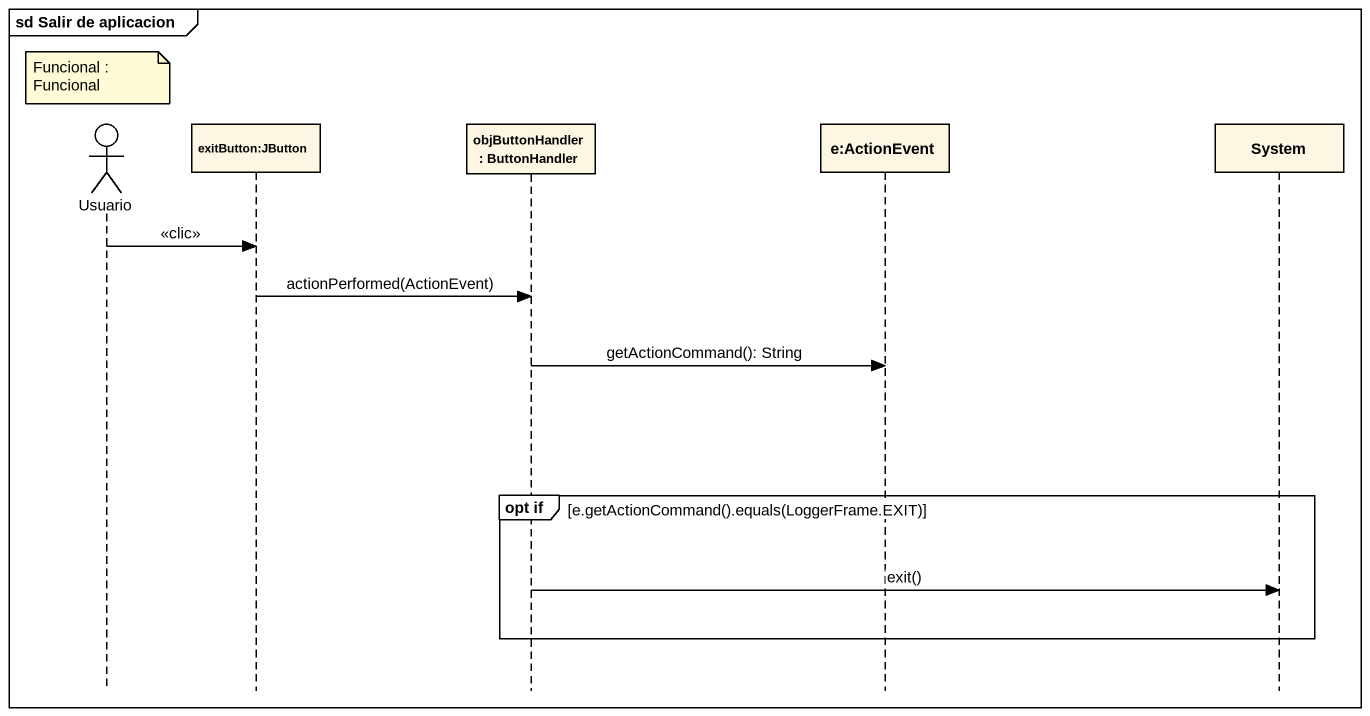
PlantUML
@startuml
mainframe sd Salir de aplicacion
hide footbox
actor Usuario
participant "exitButton:JButton" as exitButton_JButton
participant "objButtonHandler : ButtonHandler" as objButtonHandler
participant "e:ActionEvent" as e_ActionEvent
participant System

note over Usuario : Funcional : Funcional
Usuario -> exitButton_JButton : <<clic>>
exitButton_JButton -> objButtonHandler : actionPerformed(ActionEvent)
objButtonHandler -> e_ActionEvent : getActionCommand(): String
group opt if [e.getActionCommand().equals(LoggerFrame.EXIT)]
  objButtonHandler -> System : exit()
end
@enduml
